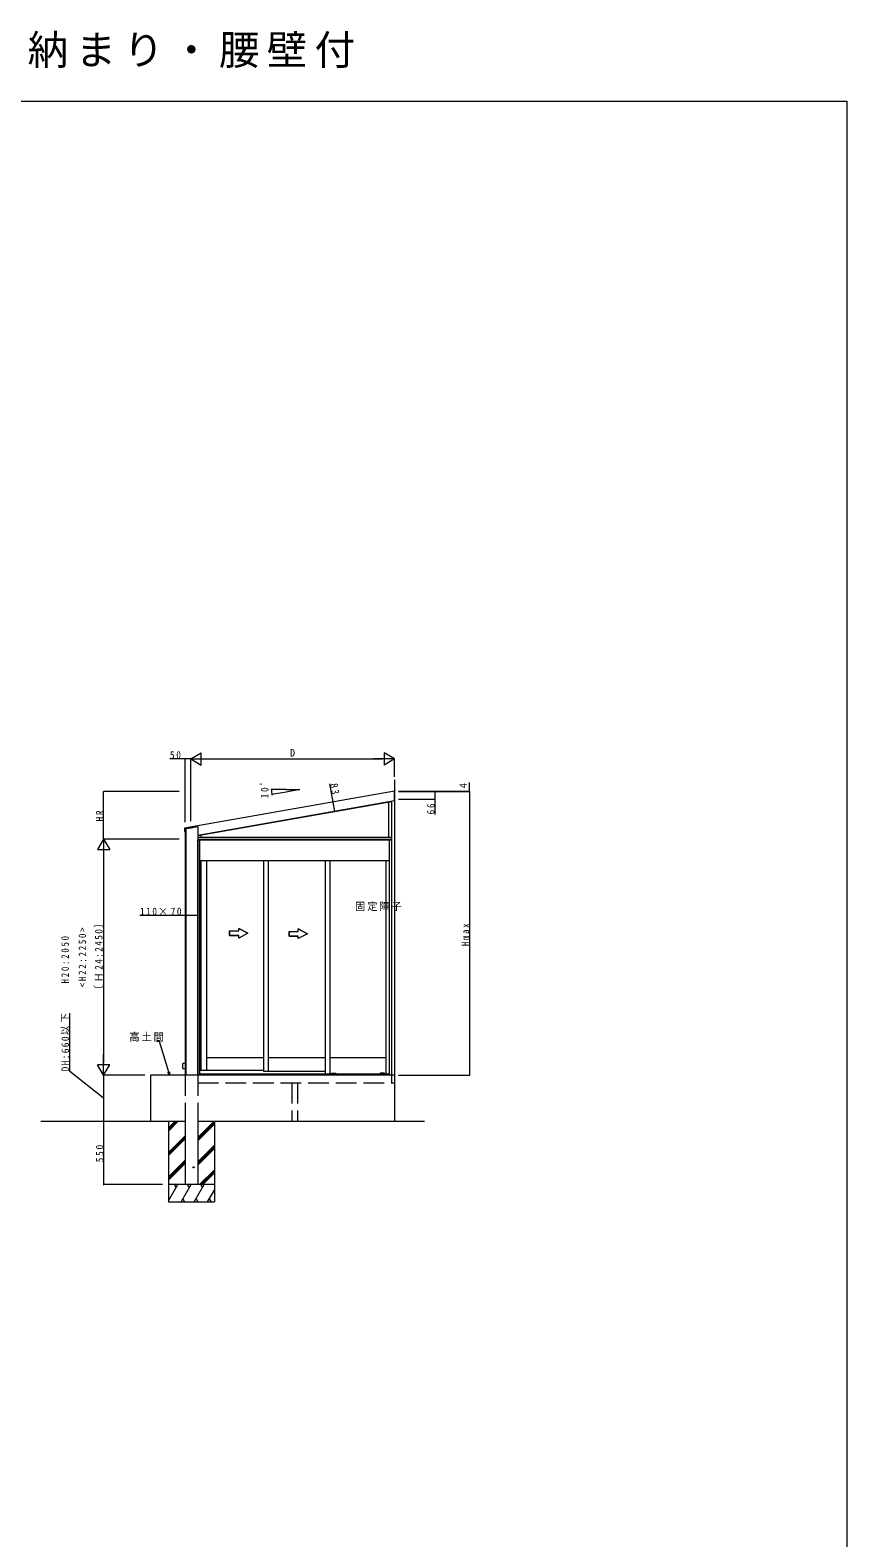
# Model space of a CAD drawing. Units: millimetres, scale not verified. Extents: x -7920 to 7920, y -12800 to 12777.
# Drawn here: x 824 to 7920, y -317 to 12777 of the extents above; entities that cross this region are included whole.
import ezdxf
from ezdxf.enums import TextEntityAlignment as Align

# ---------------------------------------------------------------- set-up
doc = ezdxf.new("R2010")
doc.units = ezdxf.units.MM
doc.header["$LTSCALE"] = 60
doc.linetypes.add('USER1', pattern=[4, 3, -1])
for name, color, linetype, lineweight in [('0-1_USER1', 7, 'Continuous', 18), ('0-2_YKK_ZWAK', 7, 'Continuous', 18), ('0-3_YKK_A1', 4, 'Continuous', 18), ('0-4_YKK_D', 6, 'Continuous', 18), ('0-5_YKK_Z1', 7, 'Continuous', 9)]:
    doc.layers.add(name, color=color, linetype=linetype, lineweight=lineweight)
doc.styles.add('ＭＳ ゴシック', font='')
doc.styles.get('ＭＳ ゴシック').set_extended_font_data('MS Gothic')

msp = doc.modelspace()

# ---------------------------------------------------------------- linework, layer by layer
at = {"layer": '0-2_YKK_ZWAK'}
for p, q in [((-7920, 12160), (7920, 12160)), ((7920, 12160), (7920, -12800))]:
    msp.add_line(p, q, dxfattribs=at)
at = {"layer": '0-3_YKK_A1'}
for p, q in [((3990.22, 6167.98), (2264.85, 5863.75)), ((3046.12, 6181.09), (3166.99, 6181.09)), ((3166.99, 6181.09), (3049.75, 6160.42)), ((3990.22, 6266.81), (3990.22, 3301.39)), ((3990.22, 6083.7), (3990.22, 6167.98)), ((3990.22, 6083.7), (2280.22, 5782.18)), ((3964.22, 6076.58), (2280.22, 5779.64)), ((3938.22, 6071.99), (3938.22, 5769.89)), ((3964.22, 6079.12), (3964.22, 3701.39)), ((2166.22, 5847.14), (2166.23, 5847.19)), ((2166.22, 5847.14), (2166.22, 5818.19)), ((2166.23, 5818.13), (2166.22, 5818.19)), ((2166.23, 5847.19), (2166.24, 5847.24)), ((2166.25, 5818.07), (2166.23, 5818.13)), ((2166.24, 5847.24), (2166.26, 5847.29)), ((2166.27, 5818.02), (2166.25, 5818.07)), ((2166.26, 5847.29), (2166.29, 5847.33)), ((2166.31, 5817.98), (2166.27, 5818.02)), ((2166.29, 5847.33), (2166.33, 5847.37)), ((2166.36, 5817.94), (2166.31, 5817.98)), ((2166.33, 5847.37), (2166.37, 5847.4)), ((2166.41, 5817.91), (2166.36, 5817.94)), ((2166.37, 5847.4), (2166.42, 5847.42)), ((2166.46, 5817.89), (2166.41, 5817.91)), ((2166.42, 5847.42), (2166.47, 5847.43)), ((2166.52, 5817.89), (2166.46, 5817.89)), ((2264.38, 5864.7), (2166.47, 5847.43)), ((2166.52, 5817.89), (2169.82, 5817.89)), ((2169.82, 5817.89), (2169.82, 5821.39)), ((2169.82, 5821.39), (2177.31, 5821.39)), ((2170.22, 5821.39), (2170.22, 3701.39)), ((2177.31, 5821.39), (2177.42, 5821.39)), ((2177.48, 5821.39), (2177.42, 5821.39)), ((2177.54, 5821.41), (2177.48, 5821.39)), ((2177.59, 5821.44), (2177.54, 5821.41)), ((2177.63, 5821.48), (2177.59, 5821.44)), ((2177.67, 5821.52), (2177.63, 5821.48)), ((2177.7, 5821.57), (2177.67, 5821.52)), ((2177.72, 5821.63), (2177.7, 5821.57)), ((2177.72, 5842.2), (2177.73, 5842.25)), ((2177.72, 5821.69), (2177.72, 5842.2)), ((2177.72, 5821.69), (2177.72, 5821.63)), ((2177.73, 5842.25), (2177.74, 5842.3)), ((2177.74, 5842.3), (2177.76, 5842.35)), ((2177.76, 5842.35), (2177.79, 5842.39)), ((2177.79, 5842.39), (2177.83, 5842.43)), ((2177.83, 5842.43), (2177.87, 5842.46)), ((2177.87, 5842.46), (2177.92, 5842.48)), ((2177.92, 5842.48), (2177.97, 5842.49)), ((2177.97, 5842.49), (2223.03, 5850.44)), ((2265.22, 5857.39), (2178.22, 5842.05)), ((2178.22, 5842.05), (2178.22, 3701.39)), ((2223.03, 5850.44), (2263.62, 5857.6)), ((2263.92, 5857.51), (2263.62, 5857.6)), ((2263.92, 5857.51), (2265.6, 5857.8)), ((2264.38, 5864.7), (2264.44, 5864.7)), ((2264.44, 5864.7), (2264.5, 5864.69)), ((2264.5, 5864.69), (2264.55, 5864.67)), ((2264.55, 5864.67), (2264.61, 5864.65)), ((2264.61, 5864.65), (2264.65, 5864.61)), ((2264.65, 5864.61), (2264.69, 5864.56)), ((2264.69, 5864.56), (2264.71, 5864.51)), ((2264.71, 5864.51), (2264.73, 5864.45)), ((2265.84, 5858.15), (2264.73, 5864.45)), ((2280.22, 5857.39), (2265.22, 5857.39)), ((2265.65, 5857.82), (2265.6, 5857.8)), ((2265.71, 5857.84), (2265.65, 5857.82)), ((2265.75, 5857.88), (2265.71, 5857.84)), ((2265.79, 5857.93), (2265.75, 5857.88)), ((2265.82, 5857.98), (2265.79, 5857.93)), ((2265.84, 5858.03), (2265.82, 5857.98)), ((2265.84, 5858.15), (2265.84, 5858.09)), ((2265.84, 5858.09), (2265.84, 5858.03)), ((2280.22, 5857.39), (2280.22, 3701.39)), ((2280.22, 5769.89), (3964.22, 5769.89)), ((2306.22, 5784.23), (2306.22, 5769.89)), ((2280.22, 5749.89), (3964.22, 5749.89)), ((2280.22, 5746.39), (3964.22, 5746.39)), ((2280.22, 3701.39), (2280.22, 5746.39)), ((2297.72, 3701.39), (2297.72, 5746.39)), ((3946.72, 3701.39), (3946.72, 5746.39)), ((3964.22, 5746.39), (3964.22, 3701.39)), ((2297.72, 5566.39), (3946.72, 5566.39)), ((2307.72, 5566.39), (2307.72, 3741.39)), ((2355.72, 5566.39), (2355.72, 3741.39)), ((2852.22, 5566.39), (2852.22, 3733.39)), ((2892.22, 5566.39), (2892.22, 3733.39)), ((3388.72, 5566.39), (3388.72, 3711.39)), ((3428.72, 5566.39), (3428.72, 3711.39)), ((3916.72, 3711.39), (3916.72, 5566.39)), ((2636.06, 4976.51), (2716.06, 4933.97)), ((2636.06, 4953.97), (2636.06, 4976.51)), ((2636.06, 4953.97), (2636.06, 4976.51)), ((2716.06, 4933.97), (2636.06, 4976.51)), ((2556.06, 4953.97), (2636.06, 4953.97)), ((2556.06, 4913.97), (2556.06, 4953.97)), ((2556.06, 4953.97), (2636.06, 4953.97)), ((2636.06, 4913.97), (2556.06, 4913.97)), ((2716.06, 4933.97), (2636.06, 4891.43)), ((2716.06, 4933.97), (2636.06, 4891.43)), ((2636.06, 4891.43), (2636.06, 4913.97)), ((2636.06, 4891.43), (2636.06, 4913.97)), ((3074.22, 4949.66), (3153.22, 4949.66)), ((3074.22, 4909.66), (3074.22, 4949.66)), ((3074.22, 4949.66), (3153.22, 4949.66)), ((3153.22, 4909.66), (3074.22, 4909.66)), ((3153.22, 4972.19), (3233.22, 4929.66)), ((3153.22, 4949.66), (3153.22, 4972.19)), ((3153.22, 4949.66), (3153.22, 4972.19)), ((3233.22, 4929.66), (3153.22, 4972.19)), ((3233.22, 4929.66), (3153.22, 4887.12)), ((3233.22, 4929.66), (3153.22, 4887.12)), ((3153.22, 4887.12), (3153.22, 4909.66)), ((3153.22, 4887.12), (3153.22, 4909.66)), ((2170.22, 3802.7), (2152.22, 3802.39)), ((2852.22, 3852.39), (2355.72, 3852.39)), ((3388.72, 3852.39), (2892.22, 3852.39)), ((3916.72, 3852.39), (3428.72, 3852.39)), ((2152.22, 3760.39), (2170.22, 3760.07)), ((3964.22, 3701.39), (2280.22, 3701.39)), ((2852.22, 3741.39), (2297.72, 3741.39)), ((3946.72, 3711.39), (2297.72, 3711.39)), ((3388.72, 3733.39), (2852.22, 3733.39)), ((3441.22, 3712.59), (3441.22, 3718.39)), ((3442.22, 3719.39), (3479.22, 3719.39)), ((3445.22, 3711.59), (3442.22, 3711.59)), ((3445.22, 3711.59), (3445.22, 3717.49)), ((3445.22, 3717.49), (3476.22, 3717.49)), ((3476.17, 3717.19), (3445.27, 3717.19)), ((3445.27, 3711.69), (3445.27, 3717.19)), ((3445.27, 3714.84), (3460.22, 3714.84)), ((3445.27, 3713.39), (3476.17, 3713.39)), ((3476.17, 3711.69), (3445.27, 3711.69)), ((3461.22, 3719.39), (3460.22, 3719.39)), ((3461.22, 3716.09), (3460.22, 3716.09)), ((3460.22, 3714), (3460.22, 3716.09)), ((3460.22, 3714), (3461.22, 3714)), ((3461.22, 3714), (3461.22, 3716.09)), ((3461.22, 3714.84), (3476.17, 3714.84)), ((3476.17, 3717.19), (3476.17, 3711.69)), ((3476.22, 3711.59), (3476.22, 3717.49)), ((3479.22, 3711.59), (3476.22, 3711.59)), ((3480.22, 3718.39), (3480.22, 3712.59)), ((3865.22, 3718.39), (3865.22, 3712.59)), ((3903.22, 3719.39), (3866.22, 3719.39)), ((3866.22, 3711.59), (3869.22, 3711.59)), ((3869.22, 3711.59), (3869.22, 3717.49)), ((3900.22, 3717.49), (3869.22, 3717.49)), ((3869.27, 3717.19), (3900.17, 3717.19)), ((3869.27, 3717.19), (3869.27, 3711.69)), ((3884.22, 3714.84), (3869.27, 3714.84)), ((3900.17, 3713.39), (3869.27, 3713.39)), ((3869.27, 3711.69), (3900.17, 3711.69)), ((3884.22, 3719.39), (3885.22, 3719.39)), ((3884.22, 3716.09), (3885.22, 3716.09)), ((3884.22, 3714), (3884.22, 3716.09)), ((3885.22, 3714), (3884.22, 3714)), ((3885.22, 3714), (3885.22, 3716.09)), ((3900.17, 3714.84), (3885.22, 3714.84)), ((3900.17, 3711.69), (3900.17, 3717.19)), ((3900.22, 3711.59), (3900.22, 3717.49)), ((3900.22, 3711.59), (3903.22, 3711.59)), ((3904.22, 3712.59), (3904.22, 3718.39)), ((2170.22, 3301.39), (2170.22, 2751.39)), ((2280.22, 3301.39), (2280.22, 2751.39))]:
    msp.add_line(p, q, dxfattribs=at)
at = {"layer": '0-3_YKK_A1', "linetype": 'USER1'}
for p, q in [((2170.22, 3701.39), (2170.22, 3301.39)), ((2280.22, 3701.39), (2280.22, 3301.39)), ((3964.22, 3701.39), (3964.22, 3635.39)), ((2280.22, 3635.39), (3990.22, 3635.39)), ((3097.22, 3635.39), (3097.22, 3301.39)), ((3147.22, 3635.39), (3147.22, 3301.39))]:
    msp.add_line(p, q, dxfattribs=at)
at = {"layer": '0-3_YKK_A1'}
for points in [[(2556.06, 4953.97), (2556.06, 4913.97), (2636.06, 4913.97)], [(3074.22, 4949.66), (3074.22, 4909.66), (3153.22, 4909.66)], [(2152.22, 3760.39), (2152.22, 3781.39), (2152.22, 3802.39)]]:
    msp.add_lwpolyline(points, dxfattribs=at)
at = {"layer": '0-3_YKK_A1', "linetype": 'USER1'}
msp.add_circle((2244.22, 2901.39), 4.5, dxfattribs=at)
at = {"layer": '0-3_YKK_A1'}
for centre, start, end in [((3442.22, 3718.39), 90, 180), ((3442.22, 3712.59), 180, 270), ((3479.22, 3718.39), 0, 90), ((3479.22, 3712.59), 270, 0), ((3866.22, 3718.39), 90, 180), ((3866.22, 3712.59), 180, 270), ((3903.22, 3718.39), 0, 90), ((3903.22, 3712.59), 270, 0)]:
    msp.add_arc(centre, 1, start, end, dxfattribs=at)
at = {"layer": '0-4_YKK_D'}
for p, q in [((2170.22, 6447.53), (2037.92, 6447.53)), ((2170.22, 5897.82), (2170.22, 6448.53)), ((2220.22, 6447.53), (2170.22, 6447.53)), ((2220.22, 6447.53), (2311.16, 6500.03)), ((2220.22, 5906.64), (2220.22, 6448.53)), ((2220.22, 5906.64), (2220.22, 6448.53)), ((2220.22, 6447.53), (2402.09, 6447.53)), ((2220.22, 6447.53), (2311.16, 6395.03)), ((2311.16, 6395.03), (2311.16, 6500.03)), ((2325.22, 6447.53), (3885.22, 6447.53)), ((3990.22, 6447.53), (3808.36, 6447.53)), ((3899.29, 6500.03), (3899.29, 6395.03)), ((3990.22, 6447.53), (3899.29, 6500.03)), ((3990.22, 6447.53), (3899.29, 6395.03)), ((3990.22, 6292.69), (3990.22, 6448.53)), ((2120.22, 6163.93), (1461.93, 6163.93)), ((1462.93, 5751.39), (1462.93, 6163.93)), ((3046.12, 6181.09), (2919.93, 6181.09)), ((3049.75, 6160.42), (2923.68, 6138.19)), ((3456.18, 6073.82), (3428.5, 6230.76)), ((4025, 6167.98), (4641.22, 6167.98)), ((4025, 6163.93), (4341.22, 6163.93)), ((4025, 6163.93), (4641.22, 6163.93)), ((4025, 6163.93), (4641.22, 6163.93)), ((4340.22, 6163.93), (4340.22, 6097.93)), ((4640.22, 6167.98), (4640.22, 6242.68)), ((4640.22, 6163.93), (4640.22, 6167.98)), ((4640.22, 6163.93), (4640.22, 3701.39)), ((3470.59, 5992.08), (3456.18, 6073.82)), ((4025, 6097.93), (4341.22, 6097.93)), ((4340.22, 6097.93), (4340.22, 5965.63)), ((1462.93, 5751.39), (1410.43, 5660.45)), ((1410.43, 5660.45), (1515.43, 5660.45)), ((1820.22, 5751.39), (1461.93, 5751.39)), ((2120.22, 5751.39), (1461.93, 5751.39)), ((1462.93, 5751.39), (1462.93, 5569.52)), ((1462.93, 5751.39), (1515.43, 5660.45)), ((1462.93, 5646.39), (1462.93, 3806.39)), ((2170.22, 5088.77), (1778.32, 5088.77)), ((2280.22, 5088.77), (2170.22, 5088.77)), ((1170.61, 3733.72), (1170.61, 4239.32)), ((1947.32, 3992.53), (1921.22, 3992.53)), ((2028.14, 3728.48), (1947.32, 3992.53)), ((1462.93, 3701.39), (1462.93, 3883.25)), ((1462.93, 3501.39), (1170.61, 3733.72)), ((1515.43, 3792.32), (1410.43, 3792.32)), ((1462.93, 3701.39), (1410.43, 3792.32)), ((1820.22, 3701.39), (1461.93, 3701.39)), ((1462.93, 3701.39), (1515.43, 3792.32)), ((1462.93, 3701.39), (1462.93, 3301.39)), ((2035.6, 3704.1), (2021.61, 3726.48)), ((2035.6, 3704.1), (2028.14, 3728.48)), ((2034.67, 3730.48), (2035.6, 3704.1)), ((4025, 3701.39), (4641.22, 3701.39)), ((1462.93, 3301.39), (1462.93, 2751.39)), ((1975.22, 2751.39), (1461.93, 2751.39))]:
    msp.add_line(p, q, dxfattribs=at)
for centre, radius, start, end in [((2170.22, 6447.53), 1.59, 0, 180), ((2170.22, 6447.53), 1.59, 180, 0), ((1462.93, 6163.93), 1.59, 90, 270), ((1462.93, 6163.93), 1.59, 270, 90), ((2920.93, 6181.09), 1.59, 90, 270), ((2920.93, 6181.09), 1.59, 270, 90), ((3166.99, 6181.09), 246.06, 180, 190), ((4340.22, 6163.93), 1.59, 90, 270), ((4340.22, 6163.93), 1.59, 270, 90), ((4640.22, 6167.98), 1.59, 90, 270), ((4640.22, 6163.93), 1.59, 90, 270), ((4640.22, 6163.93), 1.59, 90, 270), ((4640.22, 6167.98), 1.59, 270, 90), ((4640.22, 6163.93), 1.59, 270, 90), ((4640.22, 6163.93), 1.59, 270, 90), ((2924.67, 6138.36), 1.59, 100, 280), ((2924.67, 6138.36), 1.59, 280, 100), ((3456.18, 6073.82), 1.59, 100, 280), ((3456.18, 6073.82), 1.59, 280, 100), ((4340.22, 6097.93), 1.59, 90, 270), ((4340.22, 6097.93), 1.59, 270, 90), ((3470.59, 5992.08), 1.59, 100, 280), ((3470.59, 5992.08), 1.59, 280, 100), ((2170.22, 5088.77), 1.59, 0, 180), ((2170.22, 5088.77), 1.59, 180, 0), ((2280.22, 5088.77), 1.59, 0, 180), ((2280.22, 5088.77), 1.59, 180, 0), ((4640.22, 3701.39), 1.59, 90, 270), ((4640.22, 3701.39), 1.59, 270, 90), ((1462.93, 3301.39), 1.59, 90, 270), ((1462.93, 3301.39), 1.59, 90, 270), ((1462.93, 3301.39), 1.59, 270, 90), ((1462.93, 3301.39), 1.59, 270, 90), ((1462.93, 2751.39), 1.59, 90, 270), ((1462.93, 2751.39), 1.59, 270, 90)]:
    msp.add_arc(centre, radius, start, end, dxfattribs=at)
at = {"layer": '0-5_YKK_Z1'}
for p, q in [((1870.22, 3701.39), (1870.22, 3301.39)), ((3990.22, 3701.39), (1870.22, 3701.39)), ((916.49, 3301.39), (2170.22, 3301.39)), ((2025.22, 3301.39), (2025.22, 2601.39)), ((2025.22, 3214.84), (2111.77, 3301.39)), ((2025.22, 3228.98), (2097.63, 3301.39)), ((2025.22, 3243.13), (2083.49, 3301.39)), ((2280.22, 3159.76), (2421.85, 3301.39)), ((2280.22, 3301.39), (4250.29, 3301.39)), ((2280.22, 3145.62), (2425.22, 3290.62)), ((2280.22, 3131.48), (2425.22, 3276.48)), ((2425.22, 3301.39), (2425.22, 2601.39)), ((2025.22, 3030.99), (2170.22, 3175.99)), ((2025.22, 3016.85), (2170.22, 3161.85)), ((2025.22, 3002.71), (2170.22, 3147.71)), ((2280.22, 2947.63), (2425.22, 3092.63)), ((2280.22, 2933.49), (2425.22, 3078.49)), ((2280.22, 2919.35), (2425.22, 3064.35)), ((2025.22, 2818.86), (2170.22, 2963.86)), ((2170.22, 2949.72), (2025.22, 2804.72)), ((2025.22, 2790.58), (2170.22, 2935.58)), ((2025.22, 2609.29), (2107.26, 2751.39)), ((2425.22, 2751.39), (2025.22, 2751.39)), ((2092.26, 2725.41), (2077.26, 2751.39)), ((2136.13, 2601.39), (2222.73, 2751.39)), ((2169.88, 2751.39), (2170.22, 2751.73)), ((2207.73, 2725.41), (2192.73, 2751.39)), ((2250.7, 2601.39), (2337.3, 2751.39)), ((2296.11, 2751.39), (2425.22, 2880.5)), ((2322.3, 2725.41), (2307.3, 2751.39)), ((2310.25, 2751.39), (2425.22, 2866.36)), ((2324.39, 2751.39), (2425.22, 2852.22)), ((2151.13, 2627.37), (2166.13, 2601.39)), ((2265.7, 2627.37), (2280.7, 2601.39)), ((2366.17, 2601.39), (2425.22, 2703.67)), ((2381.17, 2627.37), (2396.17, 2601.39)), ((2025.22, 2601.39), (2425.22, 2601.39))]:
    msp.add_line(p, q, dxfattribs=at)

# ---------------------------------------------------------------- texts
at = {"layer": '0-1_USER1', "insert": (-7920, 12448), "char_height": 258.1, "attachment_point": 7, "style": 'ＭＳ ゴシック'}
msp.add_mtext('\\T1.18;アウタールーフ\\~ガーデンルームタイプ\\~高土間納まり・腰壁付', dxfattribs=at)
at = {"layer": '0-3_YKK_A1', "color": 7, "insert": (3646.84, 5126.31), "char_height": 65.98, "attachment_point": 7, "style": 'ＭＳ ゴシック'}
msp.add_mtext('\\T1.17;固定障子', dxfattribs=at)
at = {"layer": '0-4_YKK_D', "color": 7, "style": 'ＭＳ ゴシック'}
msp.add_text('D', height=65.98, dxfattribs=at).set_placement((3081.22, 6448.13), align=Align.BOTTOM_LEFT)
msp.add_text('4', height=65.98, rotation=90, dxfattribs=at).set_placement((4639.62, 6194.08), align=Align.BOTTOM_LEFT)
at = {"layer": '0-4_YKK_D', "color": 7, "char_height": 65.98, "attachment_point": 7, "style": 'ＭＳ ゴシック'}
for s, insert in [('\\T1.37;\\W0.9;50', (2038.52, 6448.13)), ('\\T1.32;\\W0.9;110×70', (1779.12, 5089.57)), ('\\T1.17;高土間', (1686.02, 3993.13))]:
    msp.add_mtext(s, dxfattribs=dict(at, insert=insert))
for s, insert, rotation in [('\\T1.38;\\W0.9;10ﾟ', (2894.34, 6104.96), 88.848), ('\\T1.37;\\W0.9;83', (3429.43, 6230.11), 280), ('\\T1.37;\\W0.9;66', (4339.62, 5966.23), 90), ('\\T1.37;\\W0.9;HR', (1462.13, 5904.86), 90), ('\\T1.4;\\W0.85;\\~<H22:2250>', (1312.13, 4411.99), 90), ('\\T1.29;\\W0.9;〔Ｈ24:2450〕', (1462.13, 4402.39), 90), ('\\T1.39;\\W0.85;Hmax', (4639.42, 4822.26), 90), ('\\T1.4;\\W0.85;H20:2050', (1162.13, 4498.39), 90), ('\\T1.3;\\W0.9;DH:660以下', (1169.81, 3734.52), 90), ('\\T1.38;\\W0.9;550', (1462.13, 2944.79), 90)]:
    msp.add_mtext(s, dxfattribs=dict(at, insert=insert, rotation=rotation))

doc.saveas('drawing.dxf')
